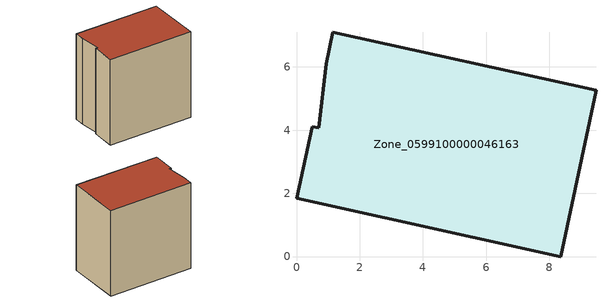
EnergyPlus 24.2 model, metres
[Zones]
Zone_0599100000046163
 floor ground (C_G): 9.48,5.27 8.37,0 0,1.85 0.5,4.11 0.7,4.07 0.93,6.11 1.15,7.09 z0
 wall outside (C_F): 0.93,6.11 0.7,4.07 0.5,4.11 0,1.85 8.37,0 9.48,5.27 1.15,7.09 0.93,6.11 z0:8.78
 roof outside (C_R): 8.37,0 9.48,5.27 1.15,7.09 0.93,6.11 0.7,4.07 0.5,4.11 0,1.85 z8.78
[BUILDING]
Pand.0599100000046163: North Axis=0; Terrain=City; Loads Convergence Tolerance Value=0.04; Temperature Convergence Tolerance Value=0.4; Solar Distribution=FullExterior; Maximum Number of Warmup Days=25; Minimum Number of Warmup Days=1
[Site:Location]
Rotterdam.The.Hague.AP_ZH_NLD Design_Conditions: Latitude=51.96; Longitude=4.45; Time Zone=1; Elevation=-4.5
[SITE:GROUNDTEMPERATURE:BUILDINGSURFACE]
18, 18, 18, 18, 18, 18, 18, 18, 18, 18, 18, 18
[MATERIAL] Thermal Absorptance=0.9; Solar Absorptance=0.7; Visible Absorptance=0.7
Name | Roughness | Thickness | Conductivity | Density | Specific Heat
G.TC.1975-1991 | MediumSmooth | 0.15 | 0.288461 | 540 | 1210
F.TC.1975-1991 | Rough | 0.3 | 0.230769 | 1920 | 840
R.TC.1975-1991 | MediumRough | 0.2 | 0.153846 | 1500 | 1000
[CONSTRUCTION]
C_G: G.TC.1975-1991
C_F: F.TC.1975-1991
C_R: R.TC.1975-1991
[ZONE]
Zone_0599100000046163: Type=1; Multiplier=1; Ceiling Height=Autocalculate; Volume=Autocalculate; Floor Area=autocalculate; Part of Total Floor Area=Yes
[ZONEINFILTRATION:DESIGNFLOWRATE]
Infil_Zone_0599100000046163: Zone or ZoneList or Space or SpaceList=Zone_0599100000046163; Schedule=AlwaysOn; Design Flow Rate Calculation Method=Flow/Area; Flow Rate per Floor Area=0.003; Constant Term Coefficient=1; Temperature Term Coefficient=0; Velocity Term Coefficient=0; Velocity Squared Term Coefficient=0
[HVACTEMPLATE:ZONE:IDEALLOADSAIRSYSTEM]
Zone_0599100000046163: Maximum Heating Supply Air Temperature=50; Minimum Cooling Supply Air Temperature=13; Maximum Heating Supply Air Humidity Ratio=0.0156; Minimum Cooling Supply Air Humidity Ratio=0.0077; Heating Limit=NoLimit; Cooling Limit=NoLimit; Dehumidification Control Type=ConstantSensibleHeatRatio; Cooling Sensible Heat Ratio=0.7; Dehumidification Setpoint=60; Humidification Control Type=None; Humidification Setpoint=30; Outdoor Air Method=None; Outdoor Air Flow Rate per Person=0.00944; Outdoor Air Flow Rate per Zone Floor Area=0; Outdoor Air Flow Rate per Zone=0; Demand Controlled Ventilation Type=None; Outdoor Air Economizer Type=NoEconomizer; Heat Recovery Type=None; Sensible Heat Recovery Effectiveness=0.7; Latent Heat Recovery Effectiveness=0.65
[ZONECONTROL:THERMOSTAT]
ThermostatControl_Zone_0599100000046163: Zone or ZoneList=Zone_0599100000046163; Control Type Schedule=DualSetpointControlType; Control 1=Thermostat_Zone_0599100000046163; Temperature Difference Between Cutout And Setpoint=0
[THERMOSTATSETPOINT:DUALSETPOINT]
Thermostat_Zone_0599100000046163: Heating Setpoint Temperature Schedule=HeatingSetpoint_Zone_0599100000046163; Cooling Setpoint Temperature Schedule=CoolingSetpoint_Zone_0599100000046163
[SCHEDULE:COMPACT]
HeatingSetpoint_Zone_0599100000046163: Through: 12/31, For: AllDays, Until: 24:00, 21
CoolingSetpoint_Zone_0599100000046163: Through: 12/31, For: AllDays, Until: 24:00, 24
DualSetpointControlType: Through: 12/31, For: AllDays, Until: 24:00, 4
AlwaysOn: Through: 12/31, For: AllDays, Until: 24:00, 1
